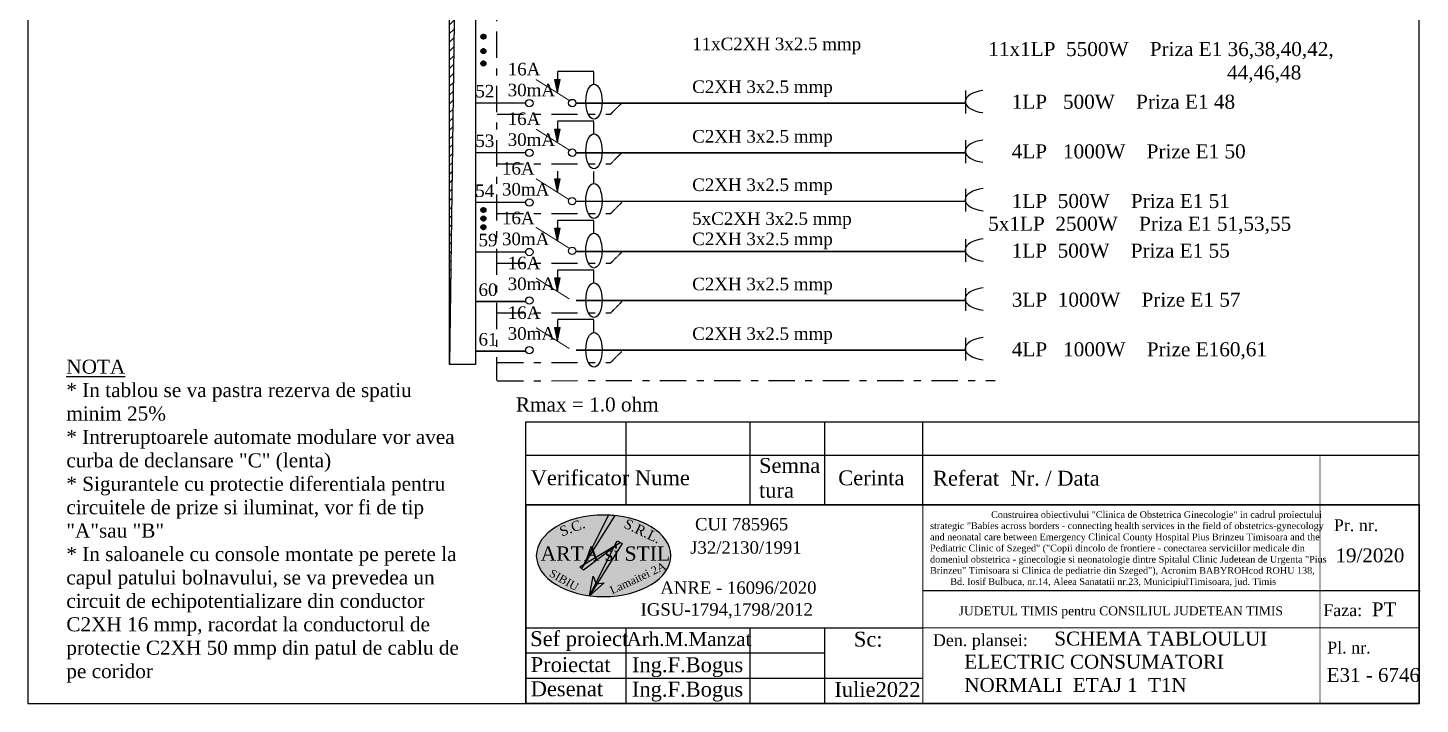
# Model space of a CAD drawing. Header units: inches. Extents: x -369701 to 85886, y 28217 to 66726.
# Drawn here: x -187426 to -173402, y 28218 to 35032 of the extents above; entities that cross this region are included whole.
import ezdxf

# ---------------------------------------------------------------- set-up
doc = ezdxf.new("R2010")
doc.units = ezdxf.units.IN
doc.header["$MEASUREMENT"] = 0
doc.linetypes.add('DOUBLE_DASHED', pattern=[1.093611, 0.529167, -0.211667, 0.141111, -0.211667])
doc.layers.add('Circuite', color=7, linetype='Continuous', lineweight=25)
for name, color, linetype in [('circuite iluminat normal', 7, 'Continuous'), ('ELECTRICAL', 7, 'Continuous'), ('Texte', 7, 'Continuous')]:
    doc.layers.add(name, color=color, linetype=linetype)
doc.styles.get("Standard").update_dxf_attribs({"font": 'arial.ttf'})

msp = doc.modelspace()

# ---------------------------------------------------------------- hatches: boundary and pattern name
at = {"layer": 'Circuite'}
h = msp.add_hatch(dxfattribs=at)
h.set_pattern_fill('ANSI31', color=256, scale=500, style=0)
h.set_pattern_definition([(45, (-1813860.424, -1287234.07), (-44.1941738, 44.1941738), [])])
h.paths.add_polyline_path([(-182918, 51090), (-183177, 51090), (-183177, 40661), (-183057, 40661)])
h.paths.add_polyline_path([(-183057, 40661), (-183177, 40661), (-183177, 31641)])
at = {"layer": 'Circuite', "linetype": 'Continuous'}
h = msp.add_hatch(color=256, dxfattribs=at)
h.paths.add_polyline_path([(-182090, 34382), (-182090, 34512), (-182116, 34512)])
h.paths.add_polyline_path([(-182064, 34512), (-182090, 34512), (-182090, 34382)])
h = msp.add_hatch(color=256, dxfattribs=at)
h.paths.add_polyline_path([(-182090, 33882), (-182090, 34012), (-182116, 34012)])
h.paths.add_polyline_path([(-182064, 34012), (-182090, 34012), (-182090, 33882)])
h = msp.add_hatch(color=256, dxfattribs=at)
h.paths.add_polyline_path([(-182090, 33382), (-182090, 33512), (-182116, 33512)])
h.paths.add_polyline_path([(-182064, 33512), (-182090, 33512), (-182090, 33382)])
h = msp.add_hatch(color=256, dxfattribs=at)
h.paths.add_polyline_path([(-182090, 33382), (-182090, 33512), (-182116, 33512)])
h.paths.add_polyline_path([(-182064, 33512), (-182090, 33512), (-182090, 33382)])
h = msp.add_hatch(color=256, dxfattribs=at)
h.paths.add_polyline_path([(-182090, 32882), (-182090, 33012), (-182116, 33012)])
h.paths.add_polyline_path([(-182064, 33012), (-182090, 33012), (-182090, 32882)])
h = msp.add_hatch(color=256, dxfattribs=at)
h.paths.add_polyline_path([(-182090, 32882), (-182090, 33012), (-182116, 33012)])
h.paths.add_polyline_path([(-182064, 33012), (-182090, 33012), (-182090, 32882)])
h = msp.add_hatch(color=256, dxfattribs=at)
h.paths.add_polyline_path([(-182090, 32382), (-182090, 32512), (-182116, 32512)])
h.paths.add_polyline_path([(-182064, 32512), (-182090, 32512), (-182090, 32382)])
h = msp.add_hatch(color=256, dxfattribs=at)
h.paths.add_polyline_path([(-182090, 31882), (-182090, 32012), (-182116, 32012)])
h.paths.add_polyline_path([(-182064, 32012), (-182090, 32012), (-182090, 31882)])
at = {"layer": 'circuite iluminat normal'}
h = msp.add_hatch(color=256, dxfattribs=at)
h.paths.add_polyline_path([(-182845, 34920, 0.528515), (-182813, 34945), (-182840, 34933)])
h.paths.add_polyline_path([(-182845, 34920), (-182840, 34933), (-182856, 34926, 0.127588)])
h.paths.add_polyline_path([(-182856, 34926), (-182813, 34945, 0.086363), (-182815, 34953, 0.099878), (-182821, 34961), (-182863, 34943, 0.099878), (-182861, 34933, 0.086363)])
h.paths.add_polyline_path([(-182863, 34943), (-182821, 34961, 0.664213)])
h = msp.add_hatch(color=256, dxfattribs=at)
h.paths.add_polyline_path([(-182844, 34920, 0.528515), (-182811, 34945), (-182838, 34933)])
h.paths.add_polyline_path([(-182844, 34920), (-182838, 34933), (-182854, 34926, 0.127588)])
h.paths.add_polyline_path([(-182854, 34926), (-182811, 34945, 0.086363), (-182813, 34953, 0.099878), (-182819, 34961), (-182861, 34943, 0.099878), (-182859, 34933, 0.086363)])
h.paths.add_polyline_path([(-182861, 34943), (-182819, 34961, 0.664213)])
h = msp.add_hatch(color=256, dxfattribs=at)
h.paths.add_polyline_path([(-182845, 34773, 0.528515), (-182813, 34799), (-182840, 34787)])
h.paths.add_polyline_path([(-182845, 34773), (-182840, 34787), (-182856, 34780, 0.127588)])
h.paths.add_polyline_path([(-182856, 34780), (-182813, 34799, 0.086363), (-182815, 34807, 0.099878), (-182821, 34815), (-182863, 34796, 0.099878), (-182861, 34787, 0.086363)])
h.paths.add_polyline_path([(-182863, 34796), (-182821, 34815, 0.664213)])
h = msp.add_hatch(color=256, dxfattribs=at)
h.paths.add_polyline_path([(-182844, 34773, 0.528515), (-182811, 34799), (-182838, 34787)])
h.paths.add_polyline_path([(-182844, 34773), (-182838, 34787), (-182854, 34780, 0.127588)])
h.paths.add_polyline_path([(-182854, 34780), (-182811, 34799, 0.086363), (-182813, 34807, 0.099878), (-182819, 34815), (-182861, 34796, 0.099878), (-182859, 34787, 0.086363)])
h.paths.add_polyline_path([(-182861, 34796), (-182819, 34815, 0.664213)])
h = msp.add_hatch(color=256, dxfattribs=at)
h.paths.add_polyline_path([(-182845, 34650, 0.528515), (-182813, 34675), (-182840, 34663)])
h.paths.add_polyline_path([(-182845, 34650), (-182840, 34663), (-182856, 34656, 0.127588)])
h.paths.add_polyline_path([(-182856, 34656), (-182813, 34675, 0.086363), (-182815, 34683, 0.099878), (-182821, 34691), (-182863, 34673, 0.099878), (-182861, 34663, 0.086363)])
h.paths.add_polyline_path([(-182863, 34673), (-182821, 34691, 0.664213)])
h = msp.add_hatch(color=256, dxfattribs=at)
h.paths.add_polyline_path([(-182844, 34650, 0.528515), (-182811, 34675), (-182838, 34663)])
h.paths.add_polyline_path([(-182844, 34650), (-182838, 34663), (-182854, 34656, 0.127588)])
h.paths.add_polyline_path([(-182854, 34656), (-182811, 34675, 0.086363), (-182813, 34683, 0.099878), (-182819, 34691), (-182861, 34673, 0.099878), (-182859, 34663, 0.086363)])
h.paths.add_polyline_path([(-182861, 34673), (-182819, 34691, 0.664213)])
h = msp.add_hatch(color=256, dxfattribs=at)
h.paths.add_polyline_path([(-182845, 33173, 0.528515), (-182813, 33198), (-182840, 33186)])
h.paths.add_polyline_path([(-182845, 33173), (-182840, 33186), (-182856, 33180, 0.127588)])
h.paths.add_polyline_path([(-182856, 33180), (-182813, 33198, 0.086363), (-182815, 33206, 0.099878), (-182821, 33214), (-182862, 33196, 0.099878), (-182860, 33187, 0.086363)])
h.paths.add_polyline_path([(-182862, 33196), (-182821, 33214, 0.664213)])
h = msp.add_hatch(color=256, dxfattribs=at)
h.paths.add_polyline_path([(-182845, 33086, 0.528515), (-182813, 33111), (-182840, 33100)])
h.paths.add_polyline_path([(-182845, 33086), (-182840, 33100), (-182856, 33093, 0.127588)])
h.paths.add_polyline_path([(-182856, 33093), (-182813, 33111, 0.086363), (-182815, 33120, 0.099878), (-182821, 33128), (-182862, 33109, 0.099878), (-182860, 33100, 0.086363)])
h.paths.add_polyline_path([(-182862, 33109), (-182821, 33128, 0.664213)])
h = msp.add_hatch(color=256, dxfattribs=at)
h.paths.add_polyline_path([(-182843, 33173, 0.528515), (-182811, 33198), (-182838, 33186)])
h.paths.add_polyline_path([(-182843, 33173), (-182838, 33186), (-182854, 33180, 0.127588)])
h.paths.add_polyline_path([(-182854, 33180), (-182811, 33198, 0.086363), (-182813, 33206, 0.099878), (-182819, 33214), (-182861, 33196, 0.099878), (-182859, 33187, 0.086363)])
h.paths.add_polyline_path([(-182861, 33196), (-182819, 33214, 0.664213)])
h = msp.add_hatch(color=256, dxfattribs=at)
h.paths.add_polyline_path([(-182843, 33086, 0.528515), (-182811, 33111), (-182838, 33100)])
h.paths.add_polyline_path([(-182843, 33086), (-182838, 33100), (-182854, 33093, 0.127588)])
h.paths.add_polyline_path([(-182854, 33093), (-182811, 33111, 0.086363), (-182813, 33120, 0.099878), (-182819, 33128), (-182861, 33109, 0.099878), (-182859, 33100, 0.086363)])
h.paths.add_polyline_path([(-182861, 33109), (-182819, 33128, 0.664213)])
h = msp.add_hatch(color=256, dxfattribs=at)
h.paths.add_polyline_path([(-182845, 32999, 0.528515), (-182813, 33024), (-182840, 33013)])
h.paths.add_polyline_path([(-182845, 32999), (-182840, 33013), (-182856, 33006, 0.127588)])
h.paths.add_polyline_path([(-182856, 33006), (-182813, 33024, 0.086363), (-182815, 33033, 0.099878), (-182821, 33041), (-182862, 33022, 0.099878), (-182860, 33013, 0.086363)])
h.paths.add_polyline_path([(-182862, 33022), (-182821, 33041, 0.664213)])
h = msp.add_hatch(color=256, dxfattribs=at)
h.paths.add_polyline_path([(-182843, 32999, 0.528515), (-182811, 33024), (-182838, 33013)])
h.paths.add_polyline_path([(-182843, 32999), (-182838, 33013), (-182854, 33006, 0.127588)])
h.paths.add_polyline_path([(-182854, 33006), (-182811, 33024, 0.086363), (-182813, 33033, 0.099878), (-182819, 33041), (-182861, 33022, 0.099878), (-182859, 33013, 0.086363)])
h.paths.add_polyline_path([(-182861, 33022), (-182819, 33041, 0.664213)])
at = {"layer": 'ELECTRICAL', "linetype": 'Continuous', "true_color": 0x7fd2f5}
h = msp.add_hatch(color=141, dxfattribs=at)
edge = h.paths.add_edge_path()
edge.add_ellipse((-181626, 29713), major_axis=(-678, 0), ratio=0.605763, start_angle=0, end_angle=360, ccw=False)
h.paths.add_polyline_path([(-181601, 29407), (-181030, 29674), (-180978, 29562), (-181549, 29295)], flags=9)
h.paths.add_polyline_path([(-182150, 29609), (-181855, 29441), (-181915, 29335), (-182210, 29503)], flags=24)
h.paths.add_polyline_path([(-181400, 30124), (-181028, 29947), (-181094, 29810), (-181466, 29987)], flags=25)
h.paths.add_polyline_path([(-182114, 30014), (-181848, 30115), (-181794, 29972), (-182060, 29871)], flags=25)
h.paths.add_polyline_path([(-182303, 29843), (-180962, 29843), (-180962, 29620), (-182303, 29620)], flags=25)
at = {"layer": 'ELECTRICAL', "linetype": 'Continuous'}
h = msp.add_hatch(color=1, dxfattribs=at)
h.paths.add_polyline_path([(-181509, 30118), (-181576, 30125), (-181826, 29627), (-181817, 29632)])
h.paths.add_polyline_path([(-181826, 29627), (-181865, 29603), (-181847, 29585)])
h.paths.add_polyline_path([(-181817, 29632), (-181826, 29627), (-181847, 29585)], flags=17)
h.paths.add_polyline_path([(-181519, 29802), (-181512, 29816), (-181817, 29632), (-181847, 29585), (-181828, 29567)])
h.paths.add_polyline_path([(-181461, 29847), (-181512, 29816), (-181519, 29802)], flags=17)
h.paths.add_polyline_path([(-181461, 29847), (-181519, 29802), (-181703, 29439), (-181700, 29430), (-181693, 29431), (-181440, 29835), (-181488, 29864), (-181512, 29816)])
h.paths.add_polyline_path([(-181620, 29441), (-181693, 29431), (-181770, 29309)])
h.paths.add_polyline_path([(-181693, 29431), (-181700, 29430), (-181703, 29439), (-181770, 29309)])
h.paths.add_polyline_path([(-181703, 29439), (-181732, 29507), (-181770, 29309)])

# ---------------------------------------------------------------- linework, layer by layer
at = {"layer": 'Circuite', "linetype": 'DOUBLE_DASHED', "ltscale": 500}
msp.add_line((-182705, 51945), (-182705, 31480), dxfattribs=at)
at = {"layer": 'Circuite', "linetype": 'Continuous'}
for p, q in [((-182090, 34382), (-182116, 34512)), ((-182116, 34512), (-182064, 34512)), ((-181726, 34592), (-182090, 34592)), ((-182090, 34587), (-182090, 34382)), ((-182090, 34382), (-182064, 34512)), ((-181726, 34466), (-181726, 34586)), ((-181726, 34092), (-182090, 34092)), ((-182090, 34087), (-182090, 33882)), ((-181726, 33966), (-181726, 34086)), ((-182090, 33882), (-182116, 34012)), ((-182116, 34012), (-182064, 34012)), ((-182090, 33882), (-182064, 34012)), ((-182090, 33587), (-182090, 33382)), ((-181726, 33466), (-181726, 33586)), ((-182116, 33512), (-182064, 33512)), ((-182090, 33382), (-182116, 33512)), ((-182116, 33512), (-182064, 33512)), ((-182090, 33382), (-182064, 33512)), ((-182090, 33382), (-182064, 33512)), ((-182116, 33012), (-182064, 33012)), ((-182090, 32882), (-182116, 33012)), ((-182116, 33012), (-182064, 33012)), ((-181726, 33092), (-182090, 33092)), ((-182090, 33087), (-182090, 32882)), ((-182090, 32882), (-182064, 33012)), ((-182090, 32882), (-182064, 33012)), ((-181726, 32966), (-181726, 33086)), ((-181726, 32592), (-182090, 32592)), ((-182090, 32587), (-182090, 32382)), ((-181726, 32466), (-181726, 32586)), ((-182090, 32382), (-182116, 32512)), ((-182116, 32512), (-182064, 32512)), ((-182090, 32382), (-182064, 32512)), ((-182090, 31882), (-182116, 32012)), ((-182116, 32012), (-182064, 32012)), ((-181726, 32092), (-182090, 32092)), ((-182090, 32087), (-182090, 31882)), ((-182090, 31882), (-182064, 32012)), ((-181726, 31966), (-181726, 32086))]:
    msp.add_line(p, q, dxfattribs=at)
at = {"layer": 'Circuite', "linetype": 'Continuous', "ltscale": 2}
msp.add_line((-178404, 29364), (-173402, 29364), dxfattribs=at)
at = {"layer": 'Circuite', "linetype": 'Continuous'}
msp.add_lwpolyline([(-173410, 28226), (-173410, 52296), (-187426, 52296), (-187426, 28226)], close=True, dxfattribs=at)
for centre in [(-181723, 34288), (-181723, 33788), (-181724, 33288), (-181724, 32788), (-181723, 32288), (-181723, 31788)]:
    msp.add_ellipse(centre, major_axis=(0, 176), ratio=0.466655, dxfattribs=at)
at = {"layer": 'circuite iluminat normal'}
msp.add_lwpolyline([(-183177, 51090), (-182918, 51090), (-182918, 31641), (-183177, 31641)], close=True, dxfattribs=at)
for centre in [(-182838, 34943), (-182836, 34943), (-182838, 34797), (-182836, 34797), (-182838, 34673), (-182836, 34673), (-182838, 33197), (-182838, 33110), (-182836, 33197), (-182836, 33110), (-182838, 33023), (-182836, 33023)]:
    msp.add_circle(centre, 24.8, dxfattribs=at)
at = {"layer": 'ELECTRICAL', "linetype": 'Continuous'}
for p, q in [((-182918, 51090), (-183177, 31641)), ((-181576, 30125), (-181847, 29585)), ((-181847, 29585), (-181509, 30118)), ((-181576, 30125), (-181509, 30118)), ((-181865, 29603), (-181461, 29847)), ((-181461, 29847), (-181828, 29567)), ((-181770, 29309), (-181488, 29864)), ((-181440, 29835), (-181770, 29309)), ((-181488, 29864), (-181440, 29835)), ((-181828, 29567), (-181865, 29603)), ((-181770, 29309), (-181732, 29507)), ((-181732, 29507), (-181700, 29430)), ((-181620, 29441), (-181770, 29309)), ((-181700, 29430), (-181620, 29441))]:
    msp.add_line(p, q, dxfattribs=at)
at = {"layer": 'ELECTRICAL', "color": 7, "linetype": 'Continuous'}
for p, q in [((-177982, 34399), (-177982, 34168)), ((-177982, 33899), (-177982, 33668)), ((-177982, 33410), (-177982, 33180)), ((-177982, 32904), (-177982, 32673)), ((-177981, 32410), (-177981, 32180)), ((-177981, 31910), (-177981, 31680))]:
    msp.add_line(p, q, dxfattribs=at)
at = {"layer": 'ELECTRICAL', "linetype": 'DOUBLE_DASHED'}
for p, q in [((-181556, 34161), (-181443, 34274)), ((-181556, 33661), (-181443, 33774)), ((-181556, 33161), (-181442, 33274)), ((-181556, 32661), (-181442, 32774)), ((-181556, 32161), (-181442, 32274)), ((-181556, 32161), (-181442, 32274)), ((-181556, 31661), (-181442, 31774)), ((-181556, 31661), (-181442, 31774))]:
    msp.add_line(p, q, dxfattribs=at)
at = {"layer": 'ELECTRICAL', "linetype": 'DOUBLE_DASHED', "ltscale": 500}
for p, q in [((-182699, 34161), (-181556, 34161)), ((-182699, 33661), (-181556, 33661)), ((-182699, 33161), (-181556, 33161)), ((-182699, 32661), (-181556, 32661)), ((-182699, 32161), (-181556, 32161)), ((-182699, 31661), (-181556, 31661)), ((-182699, 31477), (-177682, 31478))]:
    msp.add_line(p, q, dxfattribs=at)
at = {"layer": 'ELECTRICAL', "linetype": 'Continuous', "flags": 128}
for points, const_width in [([(-181972, 34300), (-182307, 34511)], 10.1), ([(-181972, 34300), (-182307, 34511)], 10.1), ([(-181972, 34300), (-182307, 34511)], 10.1), ([(-182919, 34274), (-182411, 34274)], 15.2), ([(-182919, 34274), (-182411, 34274)], 15.2), ([(-182919, 34274), (-182411, 34274)], 15.2), ([(-181904, 34273), (-177982, 34273)], 15.2), ([(-181972, 33800), (-182307, 34011)], 10.1), ([(-181972, 33800), (-182307, 34011)], 10.1), ([(-181972, 33800), (-182307, 34011)], 10.1), ([(-182919, 33774), (-182411, 33774)], 15.2), ([(-182919, 33774), (-182411, 33774)], 15.2), ([(-182919, 33774), (-182411, 33774)], 15.2), ([(-181904, 33773), (-177982, 33773)], 15.2), ([(-181972, 33300), (-182307, 33511)], 10.1), ([(-181972, 33300), (-182307, 33511)], 10.1), ([(-181972, 33300), (-182307, 33511)], 10.1), ([(-182919, 33274), (-182411, 33274)], 15.2), ([(-181904, 33284), (-177982, 33284)], 15.2), ([(-181972, 32811), (-182308, 33022)], 10.1), ([(-182919, 32774), (-182411, 32774)], 15.2), ([(-181905, 32778), (-177982, 32778)], 15.2), ([(-181971, 32300), (-182307, 32511)], 10.1), ([(-181971, 32300), (-182307, 32511)], 10.1), ([(-181971, 32300), (-182307, 32511)], 10.1), ([(-182919, 32274), (-182411, 32274)], 15.2), ([(-181904, 32284), (-177981, 32284)], 15.2), ([(-181971, 31800), (-182307, 32011)], 10.1), ([(-181971, 31800), (-182307, 32011)], 10.1), ([(-181971, 31800), (-182307, 32011)], 10.1), ([(-182919, 31774), (-182411, 31774)], 15.2), ([(-181904, 31784), (-177981, 31784)], 15.2)]:
    msp.add_lwpolyline(points, dxfattribs=dict(at, const_width=const_width))
at = {"layer": 'ELECTRICAL', "linetype": 'Continuous'}
for centre in [(-182374, 34273), (-181942, 34274), (-182374, 33773), (-181942, 33774), (-182374, 33273), (-181942, 33285), (-181942, 33285), (-181942, 32785), (-181942, 32785), (-182374, 32773), (-182374, 32284), (-182374, 31784)]:
    msp.add_circle(centre, 37.2, dxfattribs=at)
at = {"layer": 'ELECTRICAL', "color": 7, "linetype": 'Continuous'}
for centre in [(-177748, 34289), (-177748, 33789), (-177747, 33300), (-177747, 32794), (-177747, 32300), (-177747, 31800)]:
    msp.add_ellipse(centre, major_axis=(-236, 0), ratio=0.487665, start_param=-1.324285, end_param=1.324285, dxfattribs=at)
at = {"layer": 'ELECTRICAL', "linetype": 'Continuous', "extrusion": (0, 0, -1)}
msp.add_ellipse((-181626, 29713), major_axis=(-678, 0), ratio=0.605763, dxfattribs=at)
at = {"layer": 'Texte', "linetype": 'Continuous'}
for p, q in [((-181399, 30226), (-181399, 31061)), ((-180149, 30226), (-180149, 31061)), ((-179399, 30226), (-179399, 31061)), ((-178410, 30226), (-178410, 31061)), ((-182410, 28988), (-178410, 28988)), ((-181399, 28226), (-181400, 28989)), ((-180149, 28226), (-180149, 28988)), ((-179399, 28218), (-179399, 28988)), ((-182410, 28734), (-179399, 28734)), ((-182410, 28480), (-178410, 28480))]:
    msp.add_line(p, q, dxfattribs=at)
at = {"layer": 'Texte', "linetype": 'Continuous', "flags": 128}
for points in [[(-182410, 30561), (-182410, 31061), (-173410, 31061)], [(-182410, 30561), (-182410, 31061), (-173410, 31061)], [(-182410, 30226), (-182410, 30726), (-173410, 30726)]]:
    msp.add_lwpolyline(points, dxfattribs=at)
at = {"layer": 'Texte', "linetype": 'Continuous'}
for points, const_width in [([(-174410, 28226), (-174410, 30714)], 5), ([(-178410, 28226), (-178410, 30226)], 10), ([(-182410, 28988), (-178410, 28988)], 10), ([(-178410, 28988), (-173410, 28988)], 10)]:
    msp.add_lwpolyline(points, dxfattribs=dict(at, const_width=const_width))
at = {"layer": 'Texte', "linetype": 'Continuous', "const_width": 15}
msp.add_lwpolyline([(-173410, 28226), (-182410, 28226), (-182410, 30226), (-173410, 30226)], close=True, dxfattribs=at)

# ---------------------------------------------------------------- texts
at = {"layer": 'Circuite', "linetype": 'Continuous', "char_height": 126.25, "width": 407.03, "attachment_point": 1}
for insert in [(-182592, 34679), (-182592, 34179), (-182650, 33679), (-182650, 33179), (-182592, 32726), (-182592, 32226)]:
    msp.add_mtext('{\\fTimes New Roman|b0|i0|c0|p18;16A\\P30mA}', dxfattribs=dict(at, insert=insert))
at = {"layer": 'ELECTRICAL', "linetype": 'DOUBLE_DASHED', "attachment_point": 1}
for s, insert, char_height, width in [('{\\fTimes New Roman|b0|i0|c0|p18;11xC2XH 3x2.5 mmp}', (-180734, 34933), 126.38, 2813.98), ('{\\fTimes New Roman|b0|i0|c0|p18;11x1LP  5500W    Priza E1 36,38,40,42,\\P                                             44,46,48}', (-177752, 34889), 141.54, 8555.18), ('{\\fTimes New Roman|b0|i0|c0|p18;C2XH 3x2.5 mmp}', (-180734, 34502), 126.38, 2813.98), ('{\\fTimes New Roman|b0|i0|c0|p18;1LP   500W    Priza E1 48}', (-177516, 34358), 141.54, 8555.18), ('{\\fTimes New Roman|b0|i0|c0|p18;C2XH 3x2.5 mmp}', (-180734, 34002), 126.38, 2813.98), ('{\\fTimes New Roman|b0|i0|c0|p18;4LP   1000W    Prize E1 50}', (-177516, 33858), 141.54, 8555.18), ('{\\fTimes New Roman|b0|i0|c0|p18;C2XH 3x2.5 mmp}', (-180734, 33514), 126.38, 2813.98), ('{\\fTimes New Roman|b0|i0|c0|p18;1LP  500W    Priza E1 51}', (-177515, 33358), 141.54, 8555.18), ('{\\fTimes New Roman|b0|i0|c0|p18;5xC2XH 3x2.5 mmp}', (-180734, 33173), 126.38, 2813.98), ('{\\fTimes New Roman|b0|i0|c0|p18;5x1LP  2500W    Priza E1 51,53,55}', (-177753, 33129), 141.54, 8555.18), ('{\\fTimes New Roman|b0|i0|c0|p18;C2XH 3x2.5 mmp}', (-180734, 32969), 126.38, 2813.98), ('{\\fTimes New Roman|b0|i0|c0|p18;1LP  500W    Priza E1 55}', (-177516, 32858), 141.54, 8555.18), ('{\\fTimes New Roman|b0|i0|c0|p18;C2XH 3x2.5 mmp}', (-180734, 32514), 126.38, 2813.98), ('{\\fTimes New Roman|b0|i0|c0|p18;3LP  1000W    Prize E1 57}', (-177515, 32364), 141.54, 8555.18), ('{\\fTimes New Roman|b0|i0|c0|p18;C2XH 3x2.5 mmp}', (-180734, 32014), 126.38, 2813.98), ('{\\fTimes New Roman|b0|i0|c0|p18;4LP   1000W    Prize E160,61}', (-177515, 31864), 141.54, 8555.18), ('{\\fTimes New Roman|b0|i0|c0|p18;\\LNOTA\\P\\l* In tablou se va pastra rezerva de spatiu minim 25%\\P* Intreruptoarele automate modulare vor avea curba de declansare "C" (lenta)\\P* Sigurantele cu protectie diferentiala pentru circuitele de prize si iluminat, vor fi de tip "A"sau "B"\\P* In saloanele cu console montate pe perete la capul patului bolnavului, se va prevedea un circuit de echipotentializare din conductor C2XH 16 mmp, racordat la conductorul de protectie C2XH 50 mmp din patul de cablu de pe coridor}', (-187038, 31689), 141.541, 3974.27), ('{\\fTimes New Roman|b0|i0|c0|p18;Rmax = 1.0 ohm}', (-182510, 31308), 141.54, 8555.18)]:
    msp.add_mtext(s, dxfattribs=dict(at, insert=insert, char_height=char_height, width=width))
at = {"layer": 'ELECTRICAL', "linetype": 'Continuous', "char_height": 126.38, "width": 407.44, "attachment_point": 1}
for s, insert in [('{\\fTimes New Roman|b0|i0|c0|p18;52}', (-182918, 34457)), ('{\\fTimes New Roman|b0|i0|c0|p18;53}', (-182918, 33957)), ('\\pxt1;{\\fTimes New Roman|b0|i0|c0|p18;54}', (-182919, 33454)), ('{\\fTimes New Roman|b0|i0|c0|p18;59}', (-182886, 32957)), ('{\\fTimes New Roman|b0|i0|c0|p18;60}', (-182886, 32457)), ('{\\fTimes New Roman|b0|i0|c0|p18;61}', (-182886, 31957))]:
    msp.add_mtext(s, dxfattribs=dict(at, insert=insert))
at = {"layer": 'Texte', "linetype": 'Continuous', "attachment_point": 1}
for s, insert, char_height, width in [('\\fTimes New Roman|b0|i0|c0|p18;Verificator', (-182361, 30574), 150, 957.75), ('\\fTimes New Roman|b0|i0|c0|p18;Nume', (-181311, 30574), 150, 957.8), ('\\fTimes New Roman|b0|i0|c0|p18;Semna\\Ptura', (-180061, 30698), 150, 957.8), ('\\fTimes New Roman|b0|i0|c0|p18;Cerinta ', (-179263, 30573), 150, 713.5), ('{\\fTimes New Roman|b0|i0|c0|p18;19/2020}', (-174254, 29787), 140, 1414.36), ('{\\fTimes New Roman|b0|i0|c0|p18;Faza:}', (-174378, 29225), 120, 1414.36), ('{\\fTimes New Roman|b0|i0|c0|p18;  PT }', (-173994, 29244), 140, 1414.36), ('{\\fTimes New Roman|b0|i0|c0|p18;Sef proiect}', (-182366, 28953), 150, 1016.64), ('{\\fTimes New Roman|b0|i0|c0|p18;Arh.M.Manzat}', (-181394, 28944), 140, 1423.27), ('{\\fTimes New Roman|b0|i0|c0|p18;  Sc:}', (-179219, 28948), 150, 713.5), ('{\\fTimes New Roman|b0|i0|c0|p18;                \\H0.93333x;SCHEMA TABLOULUI ELECTRIC CONSUMATORI NORMALI  ETAJ 1  T1N}', (-177992, 28949), 150, 3496), ('{\\fTimes New Roman|b0|i0|c0|p18;Proiectat}', (-182361, 28692), 150, 957.75), ('{\\fTimes New Roman|b0|i0|c0|p18;Ing.F.Bogus}', (-181341, 28690), 150, 957.75), ('{\\fTimes New Roman|b0|i0|c0|p18; E31 - 6746}', (-174396, 28582), 140, 1414.36), ('{\\fTimes New Roman|b0|i0|c0|p18;Desenat}', (-182361, 28448), 150, 957.75), ('{\\fTimes New Roman|b0|i0|c0|p18;Ing.F.Bogus}', (-181341, 28444), 150, 957.75), ('{\\fTimes New Roman|b0|i0|c0|p18;Iulie2022}', (-179302, 28441), 150, 1534.79)]:
    msp.add_mtext(s, dxfattribs=dict(at, insert=insert, char_height=char_height, width=width))
at = {"layer": 'Texte', "attachment_point": 1}
for s, insert, char_height, width in [('\\fTimes New Roman|b0|i0|c0|p18;Referat  Nr. / Data', (-178309, 30569), 150, 2000.85), ('{\\fTimes New Roman|b0|i0|c0|p18;                        \\H1.38x;      \\H0.97826x;Construirea obiectivului "Clinica de Obstetrica Ginecologie" in cadrul proiectului\\Pstrategic "Babies across borders - connecting health services in the field of obstetrics-gynecology and neonatal care between Emergency Clinical County Hospital Pius Brinzeu Timisoara and the Pediatric Clinic of Szeged" ("Copii dincolo de frontiere - conectarea serviciilor medicale din domeniul obstetrica - ginecologie si neonatologie dintre Spitalul Clinic Judetean de Urgenta "Pius Brinzeu" Timisoara si Clinica de pediatrie din Szeged"), Acronim BABYROHcod ROHU 138, \\P        Bd. Iosif Bulbuca, nr.14, Aleea Sanatatii nr.23, MunicipiulTimisoara, jud. Timis}', (-178338, 30162), 50, 3987.91), ('{\\fTimes New Roman|b0|i0|c0|p18;        CUI 785965 \\H1.1x; }', (-181083, 30094), 125, 4218.94), ('{\\fTimes New Roman|b0|i0|c0|p18;Pr. nr.}', (-174271, 30081), 120, 1688.6), ('{\\fTimes New Roman|b0|i0|c0|p18;ARTA si STIL }', (-182261, 29807), 144, 3081.12), ('\\pxt9;{\\fTimes New Roman|b0|i0|c0|p18;J32/2130/1991}', (-180754, 29859), 125, 4218.94), ('\\pxt12;{\\fTimes New Roman|b0|i0|c0|p18;ANRE - 16096/2020}', (-181055, 29455), 125, 4218.94), ('{\\fTimes New Roman|b0|i0|c0|p18;IGSU-1794,1798/2012}', (-181254, 29235), 125, 4218.94), ('{\\fTimes New Roman|b0|i0|c0|p18;JUDETUL TIMIS pentru CONSILIUL JUDETEAN TIMIS}', (-178050, 29203), 90, 3509.52), ('{\\fTimes New Roman|b0|i0|c0|p18;Den. plansei:   }', (-178310, 28923), 120, 1562.27), ('{\\fTimes New Roman|b0|i0|c0|p18;Pl. nr.}', (-174338, 28848), 120, 937.77)]:
    msp.add_mtext(s, dxfattribs=dict(at, insert=insert, char_height=char_height, width=width))
at = {"layer": 'Texte', "width": 3081.12, "attachment_point": 1}
for s, insert, char_height, rotation in [('{\\fTimes New Roman|b0|i0|c0|p18;S.C.}', (-182082, 29999), 100, 20.7146), ('{\\fTimes New Roman|b0|i0|c0|p18;S.R.L.}', (-181389, 30091), 100, 334.5926), ('{\\fTimes New Roman|b0|i0|c0|p18;Lamaitei 2A}', (-181574, 29397), 80, 25.0215), ('{\\fTimes New Roman|b0|i0|c0|p18;SIBIU}', (-182142, 29582), 80, 330.2913)]:
    msp.add_mtext(s, dxfattribs=dict(at, insert=insert, char_height=char_height, rotation=rotation))

doc.saveas('drawing.dxf')
